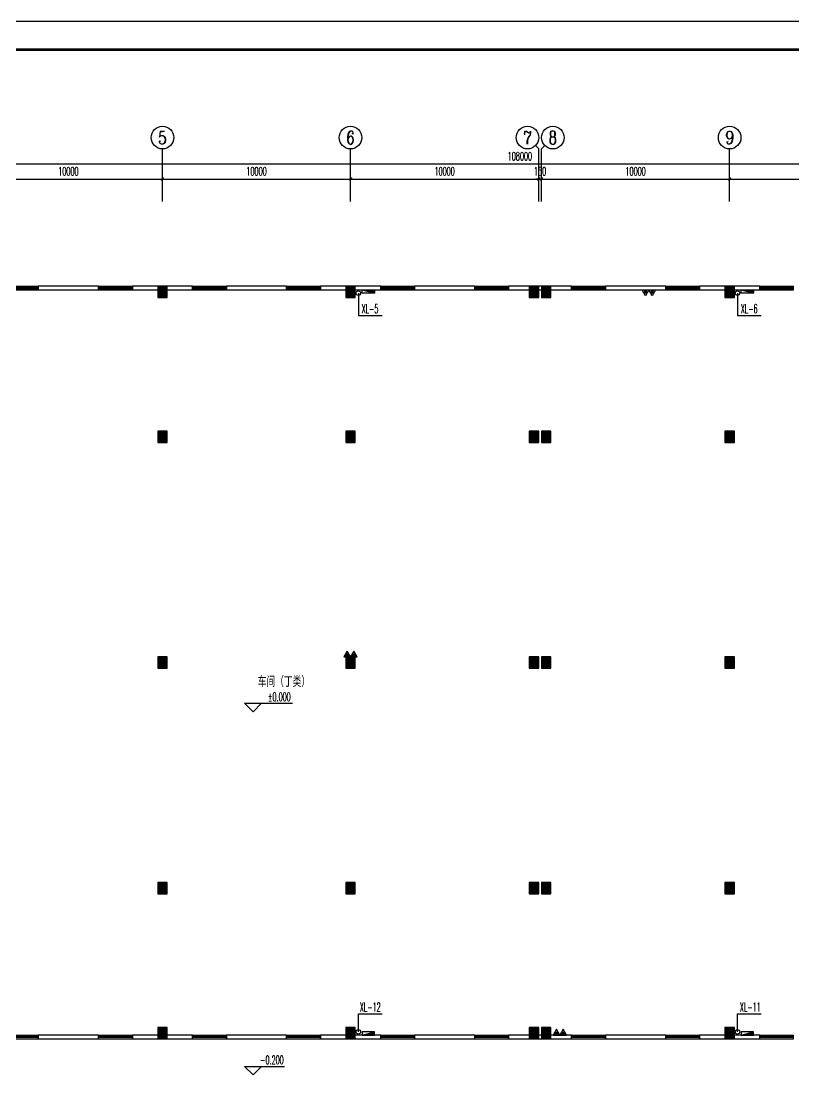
# Model space of a CAD drawing. Extents: x -620248 to 571765, y -684907 to -323071.
# Drawn here: x -205806 to -164757, y -511067 to -454182 of the extents above; entities that cross this region are included whole.
import ezdxf
from ezdxf.enums import TextEntityAlignment as Align

# ---------------------------------------------------------------- set-up
doc = ezdxf.new("R2010")
doc.units = 0
doc.header["$LTSCALE"] = 1000
doc.header["$MEASUREMENT"] = 0
for name, color, linetype in [('9', 9, 'Continuous'), ('AXIS', 3, 'Continuous'), ('AXIS_TEXT', 7, 'Continuous'), ('DIM_ELEV', 3, 'Continuous'), ('EQUIP_消火栓', 7, 'Continuous'), ('EQUIP_灭火器', 7, 'Continuous'), ('PUB_HATCH', 8, 'Continuous'), ('PUB_TITLE', 4, 'Continuous'), ('TWT_LEAD', 3, 'Continuous'), ('TWT_TEXT', 7, 'Continuous'), ('VPIPE-消防', 1, 'Continuous'), ('WALL', 7, 'Continuous'), ('WINDOW', 4, 'Continuous')]:
    doc.layers.add(name, color=color, linetype=linetype)
doc.styles.add('_TCH_AXIS', font='COMPLEX', dxfattribs={"bigfont": 'GBCBIG'})
doc.styles.add('_TCH_DIM', font='SIMPLEX.shx', dxfattribs={"width": 0.8, "bigfont": 'GBCBIG.shx'})
doc.styles.add('_TCH_DIM_T3', font='SIMPLEX.shx', dxfattribs={"width": 0.564706, "bigfont": 'GBCBIG.shx'})
doc.styles.add('COMPLEX', font='COMPLEX')
doc.styles.add('天正', font='SIMPLEX.shx', dxfattribs={"width": 0.7, "bigfont": 'HZTXT.shx'})
doc.dimstyles.new('_TCH_ARCH&&150', dxfattribs={"dimtxt": 446.25, "dimasz": 150, "dimexe": 375, "dimexo": 450, "dimgap": 189.375, "dimtad": 1, "dimdec": 0, "dimzin": 0, "dimdsep": 46, "dimtxsty": '_TCH_DIM_T3', "dimblk": 'ARCHTICK', "dimcen": 0.09, "dimclrt": 7, "dimazin": 2, "dimtfac": 1, "dimtdec": 0, "dimtix": 1, "dimtmove": 2, "dimatfit": 3, "dimfxl": 1, "dimtolj": 1, "dimtzin": 0, "dimarcsym": 0})

# ---------------------------------------------------------------- blocks, each defined once
blk = doc.blocks.new('A$C2E844E90')
at = {"layer": 'PUB_HATCH'}
for points in [[(34750, 0), (35250, 0), (35250, 600), (34750, 600)], [(44750, 0), (45250, 0), (45250, 600), (44750, 600)], [(54500, 0), (55000, 0), (55000, 600), (54500, 600)], [(55150, 0), (55650, 0), (55650, 600), (55150, 600)], [(64900, 0), (65400, 0), (65400, 600), (64900, 600)], [(34750, -7700), (35250, -7700), (35250, -7100), (34750, -7100)], [(44750, -7700), (45250, -7700), (45250, -7100), (44750, -7100)], [(54500, -7700), (55000, -7700), (55000, -7100), (54500, -7100)], [(55150, -7700), (55650, -7700), (55650, -7100), (55150, -7100)], [(64900, -7700), (65400, -7700), (65400, -7100), (64900, -7100)], [(34750, -19700), (35250, -19700), (35250, -19100), (34750, -19100)], [(44750, -19700), (45250, -19700), (45250, -19100), (44750, -19100)], [(54500, -19700), (55000, -19700), (55000, -19100), (54500, -19100)], [(55150, -19700), (55650, -19700), (55650, -19100), (55150, -19100)], [(64900, -19700), (65400, -19700), (65400, -19100), (64900, -19100)], [(34750, -31700), (35250, -31700), (35250, -31100), (34750, -31100)], [(44750, -31700), (45250, -31700), (45250, -31100), (44750, -31100)], [(54500, -31700), (55000, -31700), (55000, -31100), (54500, -31100)], [(55150, -31700), (55650, -31700), (55650, -31100), (55150, -31100)], [(64900, -31700), (65400, -31700), (65400, -31100), (64900, -31100)], [(34750, -39400), (35250, -39400), (35250, -38800), (34750, -38800)], [(44750, -39400), (45250, -39400), (45250, -38800), (44750, -38800)], [(54500, -39400), (55000, -39400), (55000, -38800), (54500, -38800)], [(55150, -39400), (55650, -39400), (55650, -38800), (55150, -38800)], [(64900, -39400), (65400, -39400), (65400, -38800), (64900, -38800)]]:
    blk.add_hatch(color=7, dxfattribs=at).paths.add_polyline_path(points)
at = {"layer": 'WALL'}
for points in [[(35250, 600), (34750, 600), (34750, 0), (35250, 0)], [(45250, 600), (44750, 600), (44750, 0), (45250, 0)], [(55000, 600), (54500, 600), (54500, 0), (55000, 0)], [(55650, 600), (55150, 600), (55150, 0), (55650, 0)], [(65400, 600), (64900, 600), (64900, 0), (65400, 0)], [(35250, -7100), (34750, -7100), (34750, -7700), (35250, -7700)], [(45250, -7100), (44750, -7100), (44750, -7700), (45250, -7700)], [(55000, -7100), (54500, -7100), (54500, -7700), (55000, -7700)], [(55650, -7100), (55150, -7100), (55150, -7700), (55650, -7700)], [(65400, -7100), (64900, -7100), (64900, -7700), (65400, -7700)], [(35250, -19100), (34750, -19100), (34750, -19700), (35250, -19700)], [(45250, -19100), (44750, -19100), (44750, -19700), (45250, -19700)], [(55000, -19100), (54500, -19100), (54500, -19700), (55000, -19700)], [(55650, -19100), (55150, -19100), (55150, -19700), (55650, -19700)], [(65400, -19100), (64900, -19100), (64900, -19700), (65400, -19700)], [(35250, -31100), (34750, -31100), (34750, -31700), (35250, -31700)], [(45250, -31100), (44750, -31100), (44750, -31700), (45250, -31700)], [(55000, -31100), (54500, -31100), (54500, -31700), (55000, -31700)], [(55650, -31100), (55150, -31100), (55150, -31700), (55650, -31700)], [(65400, -31100), (64900, -31100), (64900, -31700), (65400, -31700)], [(35250, -38800), (34750, -38800), (34750, -39400), (35250, -39400)], [(45250, -38800), (44750, -38800), (44750, -39400), (45250, -39400)], [(55000, -38800), (54500, -38800), (54500, -39400), (55000, -39400)], [(55650, -38800), (55150, -38800), (55150, -39400), (55650, -39400)], [(65400, -38800), (64900, -38800), (64900, -39400), (65400, -39400)]]:
    blk.add_lwpolyline(points, close=True, dxfattribs=at)
blk = doc.blocks.new('_ArchTick')
at = {"color": 0, "linetype": 'ByBlock', "const_width": 0.4}
blk.add_lwpolyline([(-0.5, -0.5), (0.5, 0.5)], dxfattribs=at)
blk = doc.blocks.new('*D480')
at = {"layer": 'AXIS', "color": 0, "lineweight": -2, "transparency": 16777216}
for p, q in [((7700, 53450), (7700, 55375)), ((115700, 53450), (115700, 55375)), ((7700, 55000), (115700, 55000))]:
    blk.add_line(p, q, dxfattribs=at)
at = {"layer": 'Defpoints', "color": 0, "transparency": 16777216}
for p in [(115700, 55000), (7700, 53000), (115700, 53000)]:
    blk.add_point(p, dxfattribs=at)
at = {"layer": 'AXIS', "color": 0, "lineweight": -2, "transparency": 16777216, "xscale": 150, "yscale": 150, "zscale": 150, "rotation": 180}
blk.add_blockref('_ArchTick', (7700, 55000), dxfattribs=at)
at = {"layer": 'AXIS', "color": 0, "lineweight": -2, "transparency": 16777216, "xscale": 150, "yscale": 150, "zscale": 150}
blk.add_blockref('_ArchTick', (115700, 55000), dxfattribs=at)
at = {"layer": 'AXIS', "color": 7, "transparency": 16777216, "insert": (61700, 55412), "char_height": 446.2, "attachment_point": 5, "style": '_TCH_DIM_T3'}
blk.add_mtext('\\A1;108000', dxfattribs=at)
blk = doc.blocks.new('*D484')
at = {"layer": 'AXIS', "color": 0, "lineweight": -2, "transparency": 16777216}
for p, q in [((32700, 53450), (32700, 54575)), ((32700, 54200), (42700, 54200)), ((42700, 53450), (42700, 54575))]:
    blk.add_line(p, q, dxfattribs=at)
at = {"layer": 'Defpoints', "color": 0, "transparency": 16777216}
for p in [(42700, 54200), (32700, 53000), (42700, 53000)]:
    blk.add_point(p, dxfattribs=at)
at = {"layer": 'AXIS', "color": 0, "lineweight": -2, "transparency": 16777216, "xscale": 150, "yscale": 150, "zscale": 150, "rotation": 180}
blk.add_blockref('_ArchTick', (32700, 54200), dxfattribs=at)
at = {"layer": 'AXIS', "color": 0, "lineweight": -2, "transparency": 16777216, "xscale": 150, "yscale": 150, "zscale": 150}
blk.add_blockref('_ArchTick', (42700, 54200), dxfattribs=at)
at = {"layer": 'AXIS', "color": 7, "transparency": 16777216, "insert": (37700, 54612), "char_height": 446.2, "attachment_point": 5, "style": '_TCH_DIM_T3'}
blk.add_mtext('\\A1;10000', dxfattribs=at)
blk = doc.blocks.new('*D485')
at = {"layer": 'AXIS', "color": 0, "lineweight": -2, "transparency": 16777216}
for p, q in [((42700, 53450), (42700, 54575)), ((42700, 54200), (52700, 54200)), ((52700, 53450), (52700, 54575))]:
    blk.add_line(p, q, dxfattribs=at)
at = {"layer": 'Defpoints', "color": 0, "transparency": 16777216}
for p in [(52700, 54200), (42700, 53000), (52700, 53000)]:
    blk.add_point(p, dxfattribs=at)
at = {"layer": 'AXIS', "color": 0, "lineweight": -2, "transparency": 16777216, "xscale": 150, "yscale": 150, "zscale": 150, "rotation": 180}
blk.add_blockref('_ArchTick', (42700, 54200), dxfattribs=at)
at = {"layer": 'AXIS', "color": 0, "lineweight": -2, "transparency": 16777216, "xscale": 150, "yscale": 150, "zscale": 150}
blk.add_blockref('_ArchTick', (52700, 54200), dxfattribs=at)
at = {"layer": 'AXIS', "color": 7, "transparency": 16777216, "insert": (47700, 54612), "char_height": 446.2, "attachment_point": 5, "style": '_TCH_DIM_T3'}
blk.add_mtext('\\A1;10000', dxfattribs=at)
blk = doc.blocks.new('*D486')
at = {"layer": 'AXIS', "color": 0, "lineweight": -2, "transparency": 16777216}
for p, q in [((52700, 53450), (52700, 54575)), ((52700, 54200), (62700, 54200)), ((62700, 53450), (62700, 54575))]:
    blk.add_line(p, q, dxfattribs=at)
at = {"layer": 'Defpoints', "color": 0, "transparency": 16777216}
for p in [(62700, 54200), (52700, 53000), (62700, 53000)]:
    blk.add_point(p, dxfattribs=at)
at = {"layer": 'AXIS', "color": 0, "lineweight": -2, "transparency": 16777216, "xscale": 150, "yscale": 150, "zscale": 150, "rotation": 180}
blk.add_blockref('_ArchTick', (52700, 54200), dxfattribs=at)
at = {"layer": 'AXIS', "color": 0, "lineweight": -2, "transparency": 16777216, "xscale": 150, "yscale": 150, "zscale": 150}
blk.add_blockref('_ArchTick', (62700, 54200), dxfattribs=at)
at = {"layer": 'AXIS', "color": 7, "transparency": 16777216, "insert": (57700, 54612), "char_height": 446.2, "attachment_point": 5, "style": '_TCH_DIM_T3'}
blk.add_mtext('\\A1;10000', dxfattribs=at)
blk = doc.blocks.new('*D487')
at = {"layer": 'AXIS', "color": 0, "lineweight": -2, "transparency": 16777216}
for p, q in [((62700, 54200), (62550, 54200)), ((62700, 53450), (62700, 54575)), ((62700, 54200), (62850, 54200)), ((62850, 53450), (62850, 54575)), ((62850, 54200), (63000, 54200))]:
    blk.add_line(p, q, dxfattribs=at)
at = {"layer": 'Defpoints', "color": 0, "transparency": 16777216}
for p in [(62850, 54200), (62700, 53000), (62850, 53000)]:
    blk.add_point(p, dxfattribs=at)
at = {"layer": 'AXIS', "color": 0, "lineweight": -2, "transparency": 16777216, "xscale": 150, "yscale": 150, "zscale": 150}
blk.add_blockref('_ArchTick', (62700, 54200), dxfattribs=at)
at = {"layer": 'AXIS', "color": 0, "lineweight": -2, "transparency": 16777216, "xscale": 150, "yscale": 150, "zscale": 150, "rotation": 180}
blk.add_blockref('_ArchTick', (62850, 54200), dxfattribs=at)
at = {"layer": 'AXIS', "color": 7, "transparency": 16777216, "insert": (62775, 54612), "char_height": 446.2, "attachment_point": 5, "style": '_TCH_DIM_T3'}
blk.add_mtext('\\A1;150', dxfattribs=at)
blk = doc.blocks.new('*D488')
at = {"layer": 'AXIS', "color": 0, "lineweight": -2, "transparency": 16777216}
for p, q in [((62850, 53450), (62850, 54575)), ((62850, 54200), (72850, 54200)), ((72850, 53450), (72850, 54575))]:
    blk.add_line(p, q, dxfattribs=at)
at = {"layer": 'Defpoints', "color": 0, "transparency": 16777216}
for p in [(72850, 54200), (62850, 53000), (72850, 53000)]:
    blk.add_point(p, dxfattribs=at)
at = {"layer": 'AXIS', "color": 0, "lineweight": -2, "transparency": 16777216, "xscale": 150, "yscale": 150, "zscale": 150, "rotation": 180}
blk.add_blockref('_ArchTick', (62850, 54200), dxfattribs=at)
at = {"layer": 'AXIS', "color": 0, "lineweight": -2, "transparency": 16777216, "xscale": 150, "yscale": 150, "zscale": 150}
blk.add_blockref('_ArchTick', (72850, 54200), dxfattribs=at)
at = {"layer": 'AXIS', "color": 7, "transparency": 16777216, "insert": (67850, 54612), "char_height": 446.2, "attachment_point": 5, "style": '_TCH_DIM_T3'}
blk.add_mtext('\\A1;10000', dxfattribs=at)
blk = doc.blocks.new('*D489')
at = {"layer": 'AXIS', "color": 0, "lineweight": -2, "transparency": 16777216}
for p, q in [((72850, 53450), (72850, 54575)), ((72850, 54200), (82850, 54200)), ((82850, 53450), (82850, 54575))]:
    blk.add_line(p, q, dxfattribs=at)
at = {"layer": 'Defpoints', "color": 0, "transparency": 16777216}
for p in [(82850, 54200), (72850, 53000), (82850, 53000)]:
    blk.add_point(p, dxfattribs=at)
at = {"layer": 'AXIS', "color": 0, "lineweight": -2, "transparency": 16777216, "xscale": 150, "yscale": 150, "zscale": 150, "rotation": 180}
blk.add_blockref('_ArchTick', (72850, 54200), dxfattribs=at)
at = {"layer": 'AXIS', "color": 0, "lineweight": -2, "transparency": 16777216, "xscale": 150, "yscale": 150, "zscale": 150}
blk.add_blockref('_ArchTick', (82850, 54200), dxfattribs=at)
at = {"layer": 'AXIS', "color": 7, "transparency": 16777216, "insert": (77850, 54612), "char_height": 446.2, "attachment_point": 5, "style": '_TCH_DIM_T3'}
blk.add_mtext('\\A1;10000', dxfattribs=at)
blk = doc.blocks.new('$TCHSYS$WIN2D')
for p, q in [((-0.5, 0.5), (0.5, 0.5)), ((-0.5, 0.5), (-0.5, -0.5)), ((0.5, 0.5), (0.5, -0.5)), ((0.5, 0.167), (-0.5, 0.167)), ((0.5, -0.167), (-0.5, -0.167)), ((-0.5, -0.5), (0.5, -0.5))]:
    blk.add_line(p, q)
blk = doc.blocks.new('_AXISO')
blk.add_circle((0, 0), 0.5)
at = {"layer": 'AXIS_TEXT', "style": 'COMPLEX', "width": 1.041667}
blk.add_attdef('A', text='', height=0.56, dxfattribs=at).set_placement((-0.25, -0.28), (0.25, -0.28), align=Align.FIT)
blk = doc.blocks.new('$TwtSys$00000434')
for p, q in [((-0.5, 0.5), (-0.5, -0.5)), ((-0.5, -0.5), (0.5, 0.5)), ((0.5, 0.5), (-0.5, 0.5)), ((0.5, -0.5), (0.5, 0.5)), ((-0.5, -0.5), (0.5, -0.5))]:
    blk.add_line(p, q)
blk.add_solid([(0.5, -0.5), (0.5, 0.5), (-0.5, -0.5)])
blk = doc.blocks.new('$TwtSys$00000546')
h = blk.add_hatch()
h.set_pattern_fill('ANSI31', color=256, scale=200, style=0)
h.set_pattern_definition([(45, (-38543.802, -6670.83), (-17.67767, 17.67767), [])])
h.paths.add_polyline_path([(-65, 174), (65, 174), (65, 44), (-65, 44)])
for points in [[(0, 344), (-198, 0), (198, 0)], [(-65, 174), (65, 174), (65, 44), (-65, 44)]]:
    blk.add_lwpolyline(points, close=True)
blk = doc.blocks.new('A$C25C0409E')
at = {"layer": 'AXIS'}
for p, q in [((42700, 53000), (42700, 55800)), ((52700, 53000), (52700, 55800)), ((62524.3, 55975.7), (62700, 55800)), ((62700, 53000), (62700, 55800)), ((63025.7, 55975.7), (62850, 55800)), ((62850, 53000), (62850, 55800)), ((72850, 53000), (72850, 55800))]:
    blk.add_line(p, q, dxfattribs=at)
at = {"layer": 'DIM_ELEV'}
for p, q in [((47519.7, 25881.7), (47069.7, 26331.7)), ((47069.7, 26331.7), (49607, 26331.7)), ((47519.7, 25881.7), (47969.7, 26331.7)), ((47519.7, 6582.8), (47069.7, 7032.8)), ((47069.7, 7032.8), (49192.1, 7032.8)), ((47519.7, 6582.8), (47969.7, 7032.8))]:
    blk.add_line(p, q, dxfattribs=at)
at = {"layer": 'WALL'}
for p, q in [((39300, 48500), (36100, 48500)), ((36100, 48500), (36100, 48300)), ((39300, 48300), (39300, 48500)), ((44300, 48500), (41100, 48500)), ((41100, 48500), (41100, 48300)), ((44300, 48300), (44300, 48500)), ((49300, 48500), (46100, 48500)), ((46100, 48500), (46100, 48300)), ((49300, 48300), (49300, 48500)), ((54300, 48500), (51100, 48500)), ((51100, 48500), (51100, 48300)), ((54300, 48300), (54300, 48500)), ((59300, 48500), (56100, 48500)), ((56100, 48500), (56100, 48300)), ((59300, 48300), (59300, 48500)), ((64450, 48500), (61100, 48500)), ((61100, 48500), (61100, 48300)), ((64450, 48300), (64450, 48500)), ((69450, 48500), (66250, 48500)), ((66250, 48500), (66250, 48300)), ((69450, 48300), (69450, 48500)), ((74450, 48500), (71250, 48500)), ((71250, 48500), (71250, 48300)), ((74450, 48300), (74450, 48500)), ((36100, 48300), (39300, 48300)), ((41100, 48300), (44300, 48300)), ((46100, 48300), (49300, 48300)), ((51100, 48300), (54300, 48300)), ((56100, 48300), (59300, 48300)), ((61100, 48300), (64450, 48300)), ((66250, 48300), (69450, 48300)), ((71250, 48300), (74450, 48300)), ((39300, 8700), (36100, 8700)), ((36100, 8700), (36100, 8500)), ((39300, 8500), (39300, 8700)), ((44300, 8700), (41100, 8700)), ((41100, 8700), (41100, 8500)), ((44300, 8500), (44300, 8700)), ((49300, 8700), (46100, 8700)), ((46100, 8700), (46100, 8500)), ((49300, 8500), (49300, 8700)), ((54300, 8700), (51100, 8700)), ((51100, 8700), (51100, 8500)), ((54300, 8500), (54300, 8700)), ((59300, 8700), (56100, 8700)), ((56100, 8700), (56100, 8500)), ((59300, 8500), (59300, 8700)), ((64450, 8700), (61100, 8700)), ((61100, 8700), (61100, 8500)), ((64450, 8500), (64450, 8700)), ((69450, 8700), (66250, 8700)), ((66250, 8700), (66250, 8500)), ((69450, 8500), (69450, 8700)), ((74450, 8700), (71250, 8700)), ((71250, 8700), (71250, 8500)), ((74450, 8500), (74450, 8700)), ((36100, 8500), (39300, 8500)), ((41100, 8500), (44300, 8500)), ((46100, 8500), (49300, 8500)), ((51100, 8500), (54300, 8500)), ((56100, 8500), (59300, 8500)), ((61100, 8500), (64450, 8500)), ((66250, 8500), (69450, 8500)), ((71250, 8500), (74450, 8500))]:
    blk.add_line(p, q, dxfattribs=at)
blk.add_blockref('A$C2E844E90', (7700, 47900))
at = {"layer": 'AXIS'}
ref = blk.add_blockref('_AXISO', (42700, 56400), dxfattribs=dict(at, xscale=1200, yscale=1200, zscale=1200))
ref.add_attrib('A', '5', dxfattribs={"layer": 'AXIS_TEXT', "height": 698.9, "style": '_TCH_AXIS'}).set_placement((42467, 56050.5), (42933, 56050.5), align=Align.FIT)
ref = blk.add_blockref('_AXISO', (52700, 56400), dxfattribs=dict(at, xscale=1200, yscale=1200, zscale=1200))
ref.add_attrib('A', '6', dxfattribs={"layer": 'AXIS_TEXT', "height": 698.9, "style": '_TCH_AXIS'}).set_placement((52467, 56050.5), (52933, 56050.5), align=Align.FIT)
ref = blk.add_blockref('_AXISO', (62100, 56400), dxfattribs=dict(at, xscale=1200, yscale=1200, zscale=1200))
ref.add_attrib('A', '7', dxfattribs={"layer": 'AXIS_TEXT', "height": 698.9, "style": '_TCH_AXIS'}).set_placement((61867, 56050.5), (62333, 56050.5), align=Align.FIT)
ref = blk.add_blockref('_AXISO', (63450, 56400), dxfattribs=dict(at, xscale=1200, yscale=1200, zscale=1200))
ref.add_attrib('A', '8', dxfattribs={"layer": 'AXIS_TEXT', "height": 698.9, "style": '_TCH_AXIS'}).set_placement((63217, 56050.5), (63683, 56050.5), align=Align.FIT)
ref = blk.add_blockref('_AXISO', (72850, 56400), dxfattribs=dict(at, xscale=1200, yscale=1200, zscale=1200))
ref.add_attrib('A', '9', dxfattribs={"layer": 'AXIS_TEXT', "height": 698.9, "style": '_TCH_AXIS'}).set_placement((72617, 56050.5), (73083, 56050.5), align=Align.FIT)
at = {"layer": 'WINDOW', "xscale": -1800, "yscale": 200, "zscale": -1800}
for p, rotation in [((35200, 48400), 180.0000000000001), ((40200, 48400), 180.0000000000001), ((45200, 48400), 180.0000000000001), ((50200, 48400), 180.0000000000001), ((55200, 48400), 180.0000000000001), ((60200, 48400), 180.0000000000001), ((65350, 48400), 180.0000000000001), ((70350, 48400), 180.0000000000001), ((75350, 48400), 180.0000000000001), ((35200, 8600), 179.9999999997923), ((40200, 8600), 179.9999999997923), ((45200, 8600), 179.9999999997923), ((50200, 8600), 179.9999999997923), ((55200, 8600), 179.9999999997923), ((60200, 8600), 179.9999999997923), ((65350, 8600), 179.9999999997923), ((70350, 8600), 179.9999999997923), ((75350, 8600), 179.9999999997923)]:
    blk.add_blockref('$TCHSYS$WIN2D', p, dxfattribs=dict(at, rotation=rotation))
at = {"layer": 'DIM_ELEV', "color": 7, "style": '天正', "width": 0.525}
for s, p in [('%%P0.000', (48308, 26445.7)), ('-0.200', (47893.1, 7146.8))]:
    blk.add_text(s, height=456, dxfattribs=at).set_placement(p)
at = {"layer": 'TWT_TEXT', "style": '_TCH_DIM', "width": 0.8}
blk.add_text('车间（丁类）', height=578.72, dxfattribs=at).set_placement((47767.4, 27196.7))
at = {"layer": 'AXIS'}
for p1, p2, distance, picture, middle in [((7700, 53000), (115700, 53000), 2000, '*D480', (61700, 55412.5)), ((32700, 53000), (42700, 53000), 1200, '*D484', (37700, 54612.5)), ((42700, 53000), (52700, 53000), 1200, '*D485', (47700, 54612.5)), ((52700, 53000), (62700, 53000), 1200, '*D486', (57700, 54612.5)), ((62700, 53000), (62850, 53000), 1200, '*D487', (62775, 54612.5)), ((62850, 53000), (72850, 53000), 1200, '*D488', (67850, 54612.5)), ((72850, 53000), (82850, 53000), 1200, '*D489', (77850, 54612.5))]:
    dim = blk.add_aligned_dim(p1=p1, p2=p2, distance=distance, dimstyle='_TCH_ARCH&&150', dxfattribs=at)
    dim.commit()
    dim.dimension.update_dxf_attribs({"geometry": picture, "text_midpoint": middle})

msp = doc.modelspace()

# ---------------------------------------------------------------- linework, layer by layer
at = {"layer": 'PUB_TITLE'}
msp.add_lwpolyline([(-247209.4, -543282.2), (-89559.4, -543282.2), (-89559.4, -454182.2), (-247209.4, -454182.2)], close=True, dxfattribs=at)
at = {"layer": 'PUB_TITLE', "const_width": 150}
msp.add_lwpolyline([(-243459.4, -541782.2), (-91059.4, -541782.2), (-91059.4, -455682.2), (-243459.4, -455682.2)], close=True, dxfattribs=at)
at = {"layer": 'TWT_LEAD'}
for p, q in [((-187891.9, -468624.6), (-187891.9, -469814.2)), ((-167741.9, -468624.6), (-167741.9, -469814.2)), ((-187891.9, -469814.2), (-186630.2, -469814.2)), ((-167741.9, -469814.2), (-166480.2, -469814.2)), ((-187891.9, -507893.6), (-187891.9, -506935.4)), ((-187891.9, -506935.4), (-186630.2, -506935.4)), ((-167741.9, -507893.6), (-167741.9, -506935.4)), ((-167741.9, -506935.4), (-166480.2, -506935.4))]:
    msp.add_line(p, q, dxfattribs=at)
at = {"layer": 'VPIPE-消防', "linetype": 'Continuous'}
for centre in [(-187891.9, -468624.6), (-167741.9, -468624.6), (-187891.9, -507893.6), (-167741.9, -507893.6)]:
    msp.add_circle(centre, 120, dxfattribs=at)

# ---------------------------------------------------------------- block references
at = {"layer": '9'}
msp.add_blockref('A$C25C0409E', (-241007.3, -516759.1), dxfattribs=at)
at = {"layer": 'EQUIP_消火栓', "xscale": 650, "yscale": -160, "zscale": 650, "rotation": 359.9999999999998}
for p in [(-187365.9, -468539.1), (-167215.9, -468539.1)]:
    msp.add_blockref('$TwtSys$00000434', p, dxfattribs=at)
at = {"layer": 'EQUIP_消火栓', "xscale": 650, "yscale": 160, "zscale": 650}
for p in [(-187365.9, -507979.1), (-167215.9, -507979.1)]:
    msp.add_blockref('$TwtSys$00000434', p, dxfattribs=at)
at = {"layer": 'EQUIP_灭火器', "xscale": 0.9, "zscale": 0.9}
for p, yscale in [((-172632.8, -468459.1), -0.9), ((-172275.7, -468459.1), -0.9), ((-188485.9, -487959.1), 0.9), ((-188128.8, -487959.1), 0.9), ((-177361.7, -508059.1), 0.9), ((-177004.6, -508059.1), 0.9)]:
    msp.add_blockref('$TwtSys$00000546', p, dxfattribs=dict(at, yscale=yscale))

# ---------------------------------------------------------------- texts
at = {"layer": 'TWT_LEAD', "color": 7, "style": '天正', "width": 0.525}
for s, p in [('XL-5', (-187723.1, -469694.2)), ('XL-6', (-167567.1, -469694.2)), ('XL-12', (-187819.1, -506815.4)), ('XL-11', (-167615.1, -506815.4))]:
    msp.add_text(s, height=480, dxfattribs=at).set_placement(p)

doc.saveas('drawing.dxf')
